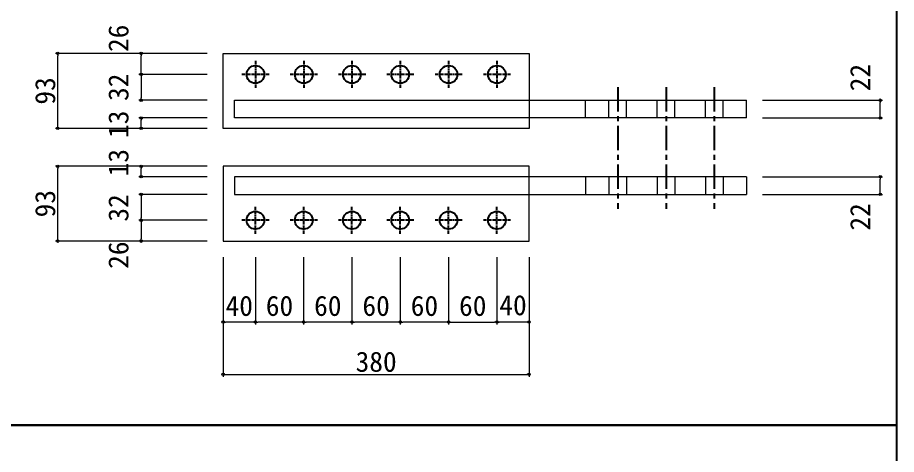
# Model space of a CAD drawing. Header units: millimetres. Extents: x 1734744 to 1747403, y -162396 to -155330.
# Drawn here: x 1740888 to 1741979, y -157727 to -157185 of the extents above; entities that cross this region are included whole.
import ezdxf

# ---------------------------------------------------------------- set-up
doc = ezdxf.new("R2010")
doc.units = ezdxf.units.MM
doc.header["$LTSCALE"] = 3
doc.linetypes.add('CENTER', pattern=[2, 1.25, -0.25, 0.25, -0.25])
doc.layers.get('DEFPOINTS').update_dxf_attribs({"color": 250})
doc.layers.add('01', color=7, linetype='Continuous')
doc.styles.get("Standard").update_dxf_attribs({"font": ''})
doc.styles.get('Standard').set_extended_font_data('MS Gothic')
doc.dimstyles.new('一般寸法-小さめ', dxfattribs={"dimtxt": 25, "dimasz": 3, "dimexe": 3, "dimexo": 3, "dimgap": 3, "dimtad": 1, "dimtxsty": 'Standard', "dimblk": 'ORIGIN', "dimcen": 0, "dimclrd": 256, "dimclre": 256, "dimclrt": 256, "dimadec": 0, "dimazin": 0, "dimtfac": 1, "dimtmove": 2, "dimatfit": 2, "dimfxl": 0, "dimtolj": 2, "dimlwd": 5, "dimlwe": 5, "dimarcsym": 0})

# ---------------------------------------------------------------- blocks, each defined once
blk = doc.blocks.new('_Origin')
at = {"color": 0, "linetype": 'ByBlock', "lineweight": -2}
blk.add_line((0, 0), (-1, 0), dxfattribs=at)
blk.add_circle((0, 0), 0.5, dxfattribs=at)
blk = doc.blocks.new('*D7871')
at = {"layer": '01', "lineweight": 5}
for p, q in [((1741122.9, -157229.5), (1740934.5, -157229.5)), ((1740937.5, -157319.5), (1740937.5, -157232.5)), ((1741122.9, -157322.5), (1740934.5, -157322.5))]:
    blk.add_line(p, q, dxfattribs=at)
at = {"layer": 'DEFPOINTS', "color": 0}
for p in [(1740937.5, -157229.5), (1741142.9, -157229.5), (1741142.9, -157322.5)]:
    blk.add_point(p, dxfattribs=at)
at = {"layer": '01', "lineweight": 5, "xscale": 3, "yscale": 3, "zscale": 3}
for p, rotation in [((1740937.5, -157229.5), 90), ((1740937.5, -157322.5), 270)]:
    blk.add_blockref('_Origin', p, dxfattribs=dict(at, rotation=rotation))
at = {"layer": '01', "insert": (1740922, -157276), "char_height": 25, "attachment_point": 5, "rotation": 90}
blk.add_mtext('\\A2;93', dxfattribs=at)
blk = doc.blocks.new('*D7582')
at = {"layer": '01', "lineweight": 5}
for p, q in [((1741812.9, -157382.5), (1741962, -157382.5)), ((1741959, -157401.5), (1741959, -157385.5)), ((1741812.9, -157404.5), (1741962, -157404.5))]:
    blk.add_line(p, q, dxfattribs=at)
at = {"layer": 'DEFPOINTS', "color": 0}
for p in [(1741792.9, -157382.5), (1741959, -157382.5), (1741792.9, -157404.5)]:
    blk.add_point(p, dxfattribs=at)
at = {"layer": '01', "lineweight": 5, "xscale": 3, "yscale": 3, "zscale": 3}
for p, rotation in [((1741959, -157382.5), 90), ((1741959, -157404.5), 270)]:
    blk.add_blockref('_Origin', p, dxfattribs=dict(at, rotation=rotation))
at = {"layer": '01', "insert": (1741934, -157432.4), "char_height": 25, "attachment_point": 5, "rotation": 90}
blk.add_mtext('\\A2;22', dxfattribs=at)
blk = doc.blocks.new('*D7872')
at = {"layer": '01', "lineweight": 5}
for p, q in [((1741812.9, -157287.5), (1741962, -157287.5)), ((1741959, -157306.5), (1741959, -157290.5)), ((1741812.9, -157309.5), (1741962, -157309.5))]:
    blk.add_line(p, q, dxfattribs=at)
at = {"layer": 'DEFPOINTS', "color": 0}
for p in [(1741792.9, -157287.5), (1741959, -157287.5), (1741792.9, -157309.5)]:
    blk.add_point(p, dxfattribs=at)
at = {"layer": '01', "lineweight": 5, "xscale": 3, "yscale": 3, "zscale": 3}
for p, rotation in [((1741959, -157287.5), 90), ((1741959, -157309.5), 270)]:
    blk.add_blockref('_Origin', p, dxfattribs=dict(at, rotation=rotation))
at = {"layer": '01', "insert": (1741934, -157259.4), "char_height": 25, "attachment_point": 5, "rotation": 90}
blk.add_mtext('\\A2;22', dxfattribs=at)
blk = doc.blocks.new('*D7584')
at = {"layer": '01', "lineweight": 5}
for p, q in [((1741122.9, -157229.5), (1741038.1, -157229.5)), ((1741041.1, -157252.5), (1741041.1, -157232.5)), ((1741122.9, -157255.5), (1741038.1, -157255.5))]:
    blk.add_line(p, q, dxfattribs=at)
at = {"layer": 'DEFPOINTS', "color": 0}
for p in [(1741041.1, -157229.5), (1741142.9, -157229.5), (1741142.9, -157255.5)]:
    blk.add_point(p, dxfattribs=at)
at = {"layer": '01', "lineweight": 5, "xscale": 3, "yscale": 3, "zscale": 3}
for p, rotation in [((1741041.1, -157229.5), 90), ((1741041.1, -157255.5), 270)]:
    blk.add_blockref('_Origin', p, dxfattribs=dict(at, rotation=rotation))
at = {"layer": '01', "insert": (1741013, -157210.7), "char_height": 25, "attachment_point": 5, "rotation": 90}
blk.add_mtext('\\A2;26', dxfattribs=at)
blk = doc.blocks.new('*D7585')
at = {"layer": '01', "lineweight": 5}
for p, q in [((1741122.9, -157309.5), (1741038.1, -157309.5)), ((1741041.1, -157319.5), (1741041.1, -157312.5)), ((1741122.9, -157322.5), (1741038.1, -157322.5))]:
    blk.add_line(p, q, dxfattribs=at)
at = {"layer": 'DEFPOINTS', "color": 0}
for p in [(1741041.1, -157309.5), (1741142.9, -157309.5), (1741142.9, -157322.5)]:
    blk.add_point(p, dxfattribs=at)
at = {"layer": '01', "lineweight": 5, "xscale": 3, "yscale": 3, "zscale": 3}
for p, rotation in [((1741041.1, -157309.5), 90), ((1741041.1, -157322.5), 270)]:
    blk.add_blockref('_Origin', p, dxfattribs=dict(at, rotation=rotation))
at = {"layer": '01', "insert": (1741013, -157317.4), "char_height": 25, "attachment_point": 5, "rotation": 90}
blk.add_mtext('\\A2;13', dxfattribs=at)
blk = doc.blocks.new('*D7877')
at = {"layer": '01', "lineweight": 5}
for p, q in [((1741122.9, -157369.5), (1740934.5, -157369.5)), ((1740937.5, -157459.5), (1740937.5, -157372.5)), ((1741122.9, -157462.5), (1740934.5, -157462.5))]:
    blk.add_line(p, q, dxfattribs=at)
at = {"layer": 'DEFPOINTS', "color": 0}
for p in [(1740937.5, -157369.5), (1741142.9, -157369.5), (1741142.9, -157462.5)]:
    blk.add_point(p, dxfattribs=at)
at = {"layer": '01', "lineweight": 5, "xscale": 3, "yscale": 3, "zscale": 3}
for p, rotation in [((1740937.5, -157369.5), 90), ((1740937.5, -157462.5), 270)]:
    blk.add_blockref('_Origin', p, dxfattribs=dict(at, rotation=rotation))
at = {"layer": '01', "insert": (1740922, -157416), "char_height": 25, "attachment_point": 5, "rotation": 90}
blk.add_mtext('\\A2;93', dxfattribs=at)
blk = doc.blocks.new('*D7592')
at = {"layer": '01', "lineweight": 5}
for p, q in [((1741122.9, -157369.5), (1741038.1, -157369.5)), ((1741041.1, -157379.5), (1741041.1, -157372.5)), ((1741122.9, -157382.5), (1741038.1, -157382.5))]:
    blk.add_line(p, q, dxfattribs=at)
at = {"layer": 'DEFPOINTS', "color": 0}
for p in [(1741041.1, -157369.5), (1741142.9, -157369.5), (1741142.9, -157382.5)]:
    blk.add_point(p, dxfattribs=at)
at = {"layer": '01', "lineweight": 5, "xscale": 3, "yscale": 3, "zscale": 3}
for p, rotation in [((1741041.1, -157369.5), 90), ((1741041.1, -157382.5), 270)]:
    blk.add_blockref('_Origin', p, dxfattribs=dict(at, rotation=rotation))
at = {"layer": '01', "insert": (1741013, -157365.1), "char_height": 25, "attachment_point": 5, "rotation": 90}
blk.add_mtext('\\A2;13', dxfattribs=at)
blk = doc.blocks.new('*D7593')
at = {"layer": '01', "lineweight": 5}
for p, q in [((1741122.9, -157436.5), (1741038.1, -157436.5)), ((1741041.1, -157439.5), (1741041.1, -157459.5)), ((1741122.9, -157462.5), (1741038.1, -157462.5))]:
    blk.add_line(p, q, dxfattribs=at)
at = {"layer": 'DEFPOINTS', "color": 0}
for p in [(1741142.9, -157436.5), (1741041.1, -157462.5), (1741142.9, -157462.5)]:
    blk.add_point(p, dxfattribs=at)
at = {"layer": '01', "lineweight": 5, "xscale": 3, "yscale": 3, "zscale": 3}
for p, rotation in [((1741041.1, -157436.5), 90), ((1741041.1, -157462.5), 270)]:
    blk.add_blockref('_Origin', p, dxfattribs=dict(at, rotation=rotation))
at = {"layer": '01', "insert": (1741013, -157479.9), "char_height": 25, "attachment_point": 5, "rotation": 90}
blk.add_mtext('\\A2;26', dxfattribs=at)
blk = doc.blocks.new('*D7878')
at = {"layer": '01', "lineweight": 5}
for p, q in [((1741142.9, -157482.5), (1741142.9, -157630.9)), ((1741522.9, -157482.5), (1741522.9, -157630.9)), ((1741145.9, -157627.9), (1741519.9, -157627.9))]:
    blk.add_line(p, q, dxfattribs=at)
at = {"layer": 'DEFPOINTS', "color": 0}
for p in [(1741142.9, -157462.5), (1741522.9, -157462.5), (1741522.9, -157627.9)]:
    blk.add_point(p, dxfattribs=at)
at = {"layer": '01', "lineweight": 5, "xscale": 3, "yscale": 3, "zscale": 3, "rotation": 180}
blk.add_blockref('_Origin', (1741142.9, -157627.9), dxfattribs=at)
at = {"layer": '01', "lineweight": 5, "xscale": 3, "yscale": 3, "zscale": 3}
blk.add_blockref('_Origin', (1741522.9, -157627.9), dxfattribs=at)
at = {"layer": '01', "insert": (1741332.9, -157612.4), "char_height": 25, "attachment_point": 5}
blk.add_mtext('\\A2;380', dxfattribs=at)
blk = doc.blocks.new('*D7594')
at = {"layer": '01', "lineweight": 5}
for p, q in [((1741242.9, -157482.5), (1741242.9, -157566)), ((1741302.9, -157482.5), (1741302.9, -157566)), ((1741299.9, -157563), (1741245.9, -157563))]:
    blk.add_line(p, q, dxfattribs=at)
at = {"layer": 'DEFPOINTS', "color": 0}
for p in [(1741242.9, -157462.5), (1741302.9, -157462.5), (1741242.9, -157563)]:
    blk.add_point(p, dxfattribs=at)
at = {"layer": '01', "lineweight": 5, "xscale": 3, "yscale": 3, "zscale": 3, "rotation": 180}
blk.add_blockref('_Origin', (1741242.9, -157563), dxfattribs=at)
at = {"layer": '01', "lineweight": 5, "xscale": 3, "yscale": 3, "zscale": 3}
blk.add_blockref('_Origin', (1741302.9, -157563), dxfattribs=at)
at = {"layer": '01', "insert": (1741272.9, -157543), "char_height": 25, "attachment_point": 5}
blk.add_mtext('\\A2;60', dxfattribs=at)
blk = doc.blocks.new('*D7595')
at = {"layer": '01', "lineweight": 5}
for p, q in [((1741142.9, -157482.5), (1741142.9, -157566)), ((1741182.9, -157482.5), (1741182.9, -157566)), ((1741179.9, -157563), (1741145.9, -157563))]:
    blk.add_line(p, q, dxfattribs=at)
at = {"layer": 'DEFPOINTS', "color": 0}
for p in [(1741142.9, -157462.5), (1741182.9, -157462.5), (1741142.9, -157563)]:
    blk.add_point(p, dxfattribs=at)
at = {"layer": '01', "lineweight": 5, "xscale": 3, "yscale": 3, "zscale": 3, "rotation": 180}
blk.add_blockref('_Origin', (1741142.9, -157563), dxfattribs=at)
at = {"layer": '01', "lineweight": 5, "xscale": 3, "yscale": 3, "zscale": 3}
blk.add_blockref('_Origin', (1741182.9, -157563), dxfattribs=at)
at = {"layer": '01', "insert": (1741162.9, -157543), "char_height": 25, "attachment_point": 5}
blk.add_mtext('\\A2;40', dxfattribs=at)
blk = doc.blocks.new('*D7596')
at = {"layer": '01', "lineweight": 5}
for p, q in [((1741362.9, -157482.5), (1741362.9, -157566)), ((1741422.9, -157482.5), (1741422.9, -157566)), ((1741419.9, -157563), (1741365.9, -157563))]:
    blk.add_line(p, q, dxfattribs=at)
at = {"layer": 'DEFPOINTS', "color": 0}
for p in [(1741362.9, -157462.5), (1741422.9, -157462.5), (1741362.9, -157563)]:
    blk.add_point(p, dxfattribs=at)
at = {"layer": '01', "lineweight": 5, "xscale": 3, "yscale": 3, "zscale": 3, "rotation": 180}
blk.add_blockref('_Origin', (1741362.9, -157563), dxfattribs=at)
at = {"layer": '01', "lineweight": 5, "xscale": 3, "yscale": 3, "zscale": 3}
blk.add_blockref('_Origin', (1741422.9, -157563), dxfattribs=at)
at = {"layer": '01', "insert": (1741392.9, -157543), "char_height": 25, "attachment_point": 5}
blk.add_mtext('\\A2;60', dxfattribs=at)
blk = doc.blocks.new('*D7597')
at = {"layer": '01', "lineweight": 5}
for p, q in [((1741422.9, -157482.5), (1741422.9, -157566)), ((1741482.9, -157482.5), (1741482.9, -157566)), ((1741425.9, -157563), (1741479.9, -157563))]:
    blk.add_line(p, q, dxfattribs=at)
at = {"layer": 'DEFPOINTS', "color": 0}
for p in [(1741422.9, -157462.5), (1741482.9, -157462.5), (1741482.9, -157563)]:
    blk.add_point(p, dxfattribs=at)
at = {"layer": '01', "lineweight": 5, "xscale": 3, "yscale": 3, "zscale": 3, "rotation": 180}
blk.add_blockref('_Origin', (1741422.9, -157563), dxfattribs=at)
at = {"layer": '01', "lineweight": 5, "xscale": 3, "yscale": 3, "zscale": 3}
blk.add_blockref('_Origin', (1741482.9, -157563), dxfattribs=at)
at = {"layer": '01', "insert": (1741452.9, -157543), "char_height": 25, "attachment_point": 5}
blk.add_mtext('\\A2;60', dxfattribs=at)
blk = doc.blocks.new('*D7821')
at = {"layer": '01', "lineweight": 5}
for p, q in [((1741482.9, -157482.5), (1741482.9, -157566)), ((1741522.9, -157482.5), (1741522.9, -157566)), ((1741519.9, -157563), (1741485.9, -157563))]:
    blk.add_line(p, q, dxfattribs=at)
at = {"layer": 'DEFPOINTS', "color": 0}
for p in [(1741482.9, -157462.5), (1741522.9, -157462.5), (1741482.9, -157563)]:
    blk.add_point(p, dxfattribs=at)
at = {"layer": '01', "lineweight": 5, "xscale": 3, "yscale": 3, "zscale": 3, "rotation": 180}
blk.add_blockref('_Origin', (1741482.9, -157563), dxfattribs=at)
at = {"layer": '01', "lineweight": 5, "xscale": 3, "yscale": 3, "zscale": 3}
blk.add_blockref('_Origin', (1741522.9, -157563), dxfattribs=at)
at = {"layer": '01', "insert": (1741502.9, -157542.2), "char_height": 25, "attachment_point": 5}
blk.add_mtext('\\A2;40', dxfattribs=at)
blk = doc.blocks.new('*D7824')
at = {"layer": '01', "lineweight": 5}
for p, q in [((1741122.9, -157255.5), (1741038.1, -157255.5)), ((1741041.1, -157258.5), (1741041.1, -157284.5)), ((1741122.9, -157287.5), (1741038.1, -157287.5))]:
    blk.add_line(p, q, dxfattribs=at)
at = {"layer": 'DEFPOINTS', "color": 0}
for p in [(1741142.9, -157255.5), (1741041.1, -157287.5), (1741142.9, -157287.5)]:
    blk.add_point(p, dxfattribs=at)
at = {"layer": '01', "lineweight": 5, "xscale": 3, "yscale": 3, "zscale": 3}
for p, rotation in [((1741041.1, -157255.5), 90), ((1741041.1, -157287.5), 270)]:
    blk.add_blockref('_Origin', p, dxfattribs=dict(at, rotation=rotation))
at = {"layer": '01', "insert": (1741013, -157271.5), "char_height": 25, "attachment_point": 5, "rotation": 90}
blk.add_mtext('\\A2;32', dxfattribs=at)
blk = doc.blocks.new('*D7825')
at = {"layer": '01', "lineweight": 5}
for p, q in [((1741122.9, -157404.5), (1741038.1, -157404.5)), ((1741041.1, -157407.5), (1741041.1, -157433.5)), ((1741122.9, -157436.5), (1741038.1, -157436.5))]:
    blk.add_line(p, q, dxfattribs=at)
at = {"layer": 'DEFPOINTS', "color": 0}
for p in [(1741142.9, -157404.5), (1741041.1, -157436.5), (1741142.9, -157436.5)]:
    blk.add_point(p, dxfattribs=at)
at = {"layer": '01', "lineweight": 5, "xscale": 3, "yscale": 3, "zscale": 3}
for p, rotation in [((1741041.1, -157404.5), 90), ((1741041.1, -157436.5), 270)]:
    blk.add_blockref('_Origin', p, dxfattribs=dict(at, rotation=rotation))
at = {"layer": '01', "insert": (1741013, -157421.3), "char_height": 25, "attachment_point": 5, "rotation": 90}
blk.add_mtext('\\A2;32', dxfattribs=at)
blk = doc.blocks.new('*D7826')
at = {"layer": '01', "lineweight": 5}
for p, q in [((1741182.9, -157482.5), (1741182.9, -157566)), ((1741242.9, -157482.5), (1741242.9, -157566)), ((1741239.9, -157563), (1741185.9, -157563))]:
    blk.add_line(p, q, dxfattribs=at)
at = {"layer": 'DEFPOINTS', "color": 0}
for p in [(1741182.9, -157462.5), (1741242.9, -157462.5), (1741182.9, -157563)]:
    blk.add_point(p, dxfattribs=at)
at = {"layer": '01', "lineweight": 5, "xscale": 3, "yscale": 3, "zscale": 3, "rotation": 180}
blk.add_blockref('_Origin', (1741182.9, -157563), dxfattribs=at)
at = {"layer": '01', "lineweight": 5, "xscale": 3, "yscale": 3, "zscale": 3}
blk.add_blockref('_Origin', (1741242.9, -157563), dxfattribs=at)
at = {"layer": '01', "insert": (1741212.9, -157543), "char_height": 25, "attachment_point": 5}
blk.add_mtext('\\A2;60', dxfattribs=at)
blk = doc.blocks.new('*D7827')
at = {"layer": '01', "lineweight": 5}
for p, q in [((1741302.9, -157482.5), (1741302.9, -157566)), ((1741362.9, -157482.5), (1741362.9, -157566)), ((1741359.9, -157563), (1741305.9, -157563))]:
    blk.add_line(p, q, dxfattribs=at)
at = {"layer": 'DEFPOINTS', "color": 0}
for p in [(1741302.9, -157462.5), (1741362.9, -157462.5), (1741302.9, -157563)]:
    blk.add_point(p, dxfattribs=at)
at = {"layer": '01', "lineweight": 5, "xscale": 3, "yscale": 3, "zscale": 3, "rotation": 180}
blk.add_blockref('_Origin', (1741302.9, -157563), dxfattribs=at)
at = {"layer": '01', "lineweight": 5, "xscale": 3, "yscale": 3, "zscale": 3}
blk.add_blockref('_Origin', (1741362.9, -157563), dxfattribs=at)
at = {"layer": '01', "insert": (1741332.9, -157543), "char_height": 25, "attachment_point": 5}
blk.add_mtext('\\A2;60', dxfattribs=at)

msp = doc.modelspace()

# ---------------------------------------------------------------- linework, layer by layer
at = {"layer": '01', "color": 7, "lineweight": 18}
for p, q in [((1741142.918, -157322.525), (1741142.918, -157229.525)), ((1741142.918, -157229.525), (1741522.918, -157229.525)), ((1741522.918, -157229.525), (1741522.918, -157322.525)), ((1741156.918, -157309.525), (1741156.918, -157287.525)), ((1741156.918, -157287.525), (1741792.918, -157287.525)), ((1741592.918, -157309.525), (1741592.918, -157287.525)), ((1741621.918, -157309.525), (1741621.918, -157287.525)), ((1741643.918, -157309.525), (1741643.918, -157287.525)), ((1741681.918, -157309.525), (1741681.918, -157287.525)), ((1741703.918, -157309.525), (1741703.918, -157287.525)), ((1741741.918, -157309.525), (1741741.918, -157287.525)), ((1741763.918, -157309.525), (1741763.918, -157287.525)), ((1741792.918, -157309.525), (1741792.918, -157287.525)), ((1741792.918, -157309.525), (1741156.918, -157309.525)), ((1741522.918, -157322.525), (1741142.918, -157322.525)), ((1741142.918, -157369.525), (1741142.918, -157462.525)), ((1741522.918, -157369.525), (1741142.918, -157369.525)), ((1741522.918, -157462.525), (1741522.918, -157369.525)), ((1741156.918, -157382.525), (1741156.918, -157404.525)), ((1741792.918, -157382.525), (1741156.918, -157382.525)), ((1741592.918, -157382.525), (1741592.918, -157404.525)), ((1741621.918, -157382.525), (1741621.918, -157404.525)), ((1741643.918, -157382.525), (1741643.918, -157404.525)), ((1741681.918, -157382.525), (1741681.918, -157404.525)), ((1741703.918, -157382.525), (1741703.918, -157404.525)), ((1741741.918, -157382.525), (1741741.918, -157404.525)), ((1741763.918, -157382.525), (1741763.918, -157404.525)), ((1741792.918, -157382.525), (1741792.918, -157404.525)), ((1741156.918, -157404.525), (1741792.918, -157404.525)), ((1741142.918, -157462.525), (1741522.918, -157462.525))]:
    msp.add_line(p, q, dxfattribs=at)
at = {"layer": '01', "color": 7, "linetype": 'CENTER'}
for p, q in [((1741182.918, -157238.525), (1741182.918, -157272.525)), ((1741242.918, -157238.525), (1741242.918, -157272.525)), ((1741302.918, -157238.525), (1741302.918, -157272.525)), ((1741362.918, -157238.525), (1741362.918, -157272.525)), ((1741422.918, -157238.525), (1741422.918, -157272.525)), ((1741482.918, -157238.525), (1741482.918, -157272.525)), ((1741199.918, -157255.525), (1741165.918, -157255.525)), ((1741259.918, -157255.525), (1741225.918, -157255.525)), ((1741319.918, -157255.525), (1741285.918, -157255.525)), ((1741379.918, -157255.525), (1741345.918, -157255.525)), ((1741439.918, -157255.525), (1741405.918, -157255.525)), ((1741499.918, -157255.525), (1741465.918, -157255.525)), ((1741182.918, -157453.525), (1741182.918, -157419.525)), ((1741242.918, -157453.525), (1741242.918, -157419.525)), ((1741302.918, -157453.525), (1741302.918, -157419.525)), ((1741362.918, -157453.525), (1741362.918, -157419.525)), ((1741422.918, -157453.525), (1741422.918, -157419.525)), ((1741482.918, -157453.525), (1741482.918, -157419.525)), ((1741199.918, -157436.525), (1741165.918, -157436.525)), ((1741259.918, -157436.525), (1741225.918, -157436.525)), ((1741319.918, -157436.525), (1741285.918, -157436.525)), ((1741379.918, -157436.525), (1741345.918, -157436.525)), ((1741439.918, -157436.525), (1741405.918, -157436.525)), ((1741499.918, -157436.525), (1741465.918, -157436.525))]:
    msp.add_line(p, q, dxfattribs=at)
at = {"layer": '01', "color": 7, "linetype": 'CENTER', "ltscale": 8}
for p, q in [((1741632.918, -157271.525), (1741632.918, -157422.525)), ((1741692.918, -157271.525), (1741692.918, -157422.525)), ((1741752.918, -157271.525), (1741752.918, -157422.525))]:
    msp.add_line(p, q, dxfattribs=at)
at = {"layer": '01', "color": 7, "ltscale": 2}
for points in [[(1740229.092, -156790.837), (1741979.092, -156790.837), (1741979.092, -157690.838), (1740229.092, -157690.838)], [(1740229.092, -157690.838), (1741979.092, -157690.838), (1741979.092, -158590.838), (1740229.092, -158590.838)]]:
    msp.add_lwpolyline(points, close=True, dxfattribs=at)
at = {"layer": '01', "color": 7}
for centre in [(1741182.918, -157255.525), (1741242.918, -157255.525), (1741302.918, -157255.525), (1741362.918, -157255.525), (1741422.918, -157255.525), (1741482.918, -157255.525), (1741182.918, -157436.525), (1741242.918, -157436.525), (1741302.918, -157436.525), (1741362.918, -157436.525), (1741422.918, -157436.525), (1741482.918, -157436.525)]:
    msp.add_circle(centre, 11, dxfattribs=at)

# ---------------------------------------------------------------- dimensions: what is measured, and where the dimension line sits
for base, p1, p2, angle, picture, middle in [((1741041.11, -157229.525), (1741142.918, -157255.525), (1741142.918, -157229.525), 90, '*D7584', (1741012.956, -157210.741)), ((1741959.039, -157287.525), (1741792.918, -157309.525), (1741792.918, -157287.525), 270, '*D7872', (1741934.039, -157259.394)), ((1741041.11, -157287.525), (1741142.918, -157255.525), (1741142.918, -157287.525), 90, '*D7824', (1741012.956, -157271.525)), ((1741041.11, -157309.525), (1741142.918, -157322.525), (1741142.918, -157309.525), 270, '*D7585', (1741012.956, -157317.375)), ((1741041.11, -157369.525), (1741142.918, -157382.525), (1741142.918, -157369.525), 270, '*D7592', (1741012.956, -157365.067)), ((1741959.039, -157382.525), (1741792.918, -157404.525), (1741792.918, -157382.525), 270, '*D7582', (1741934.039, -157432.403)), ((1741041.11, -157436.525), (1741142.918, -157404.525), (1741142.918, -157436.525), 90, '*D7825', (1741012.956, -157421.331)), ((1741041.11, -157462.525), (1741142.918, -157436.525), (1741142.918, -157462.525), 90, '*D7593', (1741012.956, -157479.927))]:
    dim = msp.add_linear_dim(base=base, p1=p1, p2=p2, angle=angle, dimstyle='一般寸法-小さめ', override={"dimexo": 20}, dxfattribs=at)
    dim.commit()
    dim.dimension.update_dxf_attribs({"geometry": picture, "text_midpoint": middle, "dimtype": 160})
for base, p1, p2, picture, middle in [((1740937.491, -157229.525), (1741142.918, -157322.525), (1741142.918, -157229.525), '*D7871', (1740921.991, -157276.025)), ((1740937.491, -157369.525), (1741142.918, -157462.525), (1741142.918, -157369.525), '*D7877', (1740921.991, -157416.025))]:
    dim = msp.add_linear_dim(base=base, p1=p1, p2=p2, angle=270, dimstyle='一般寸法-小さめ', override={"dimexo": 20}, dxfattribs=at)
    dim.commit()
    dim.dimension.update_dxf_attribs({"geometry": picture, "text_midpoint": middle})
dim = msp.add_linear_dim(base=(1741522.918, -157627.882), p1=(1741142.918, -157462.525), p2=(1741522.918, -157462.525), dimstyle='一般寸法-小さめ', override={"dimexo": 20}, dxfattribs=at)
dim.commit()
dim.dimension.update_dxf_attribs({"geometry": '*D7878', "text_midpoint": (1741332.918, -157612.382)})
for base, p1, p2, picture, middle in [((1741142.918, -157563.004), (1741182.918, -157462.525), (1741142.918, -157462.525), '*D7595', (1741162.918, -157543.004)), ((1741182.918, -157563.004), (1741242.918, -157462.525), (1741182.918, -157462.525), '*D7826', (1741212.918, -157543.004)), ((1741242.918, -157563.004), (1741302.918, -157462.525), (1741242.918, -157462.525), '*D7594', (1741272.918, -157543.004)), ((1741302.918, -157563.004), (1741362.918, -157462.525), (1741302.918, -157462.525), '*D7827', (1741332.918, -157543.004)), ((1741362.918, -157563.004), (1741422.918, -157462.525), (1741362.918, -157462.525), '*D7596', (1741392.918, -157543.004)), ((1741482.918, -157563.004), (1741422.918, -157462.525), (1741482.918, -157462.525), '*D7597', (1741452.918, -157543.004)), ((1741482.918, -157563.004), (1741522.918, -157462.525), (1741482.918, -157462.525), '*D7821', (1741502.918, -157542.243))]:
    dim = msp.add_linear_dim(base=base, p1=p1, p2=p2, dimstyle='一般寸法-小さめ', override={"dimexo": 20}, dxfattribs=at)
    dim.commit()
    dim.dimension.update_dxf_attribs({"geometry": picture, "text_midpoint": middle, "dimtype": 160})

doc.saveas('drawing.dxf')
